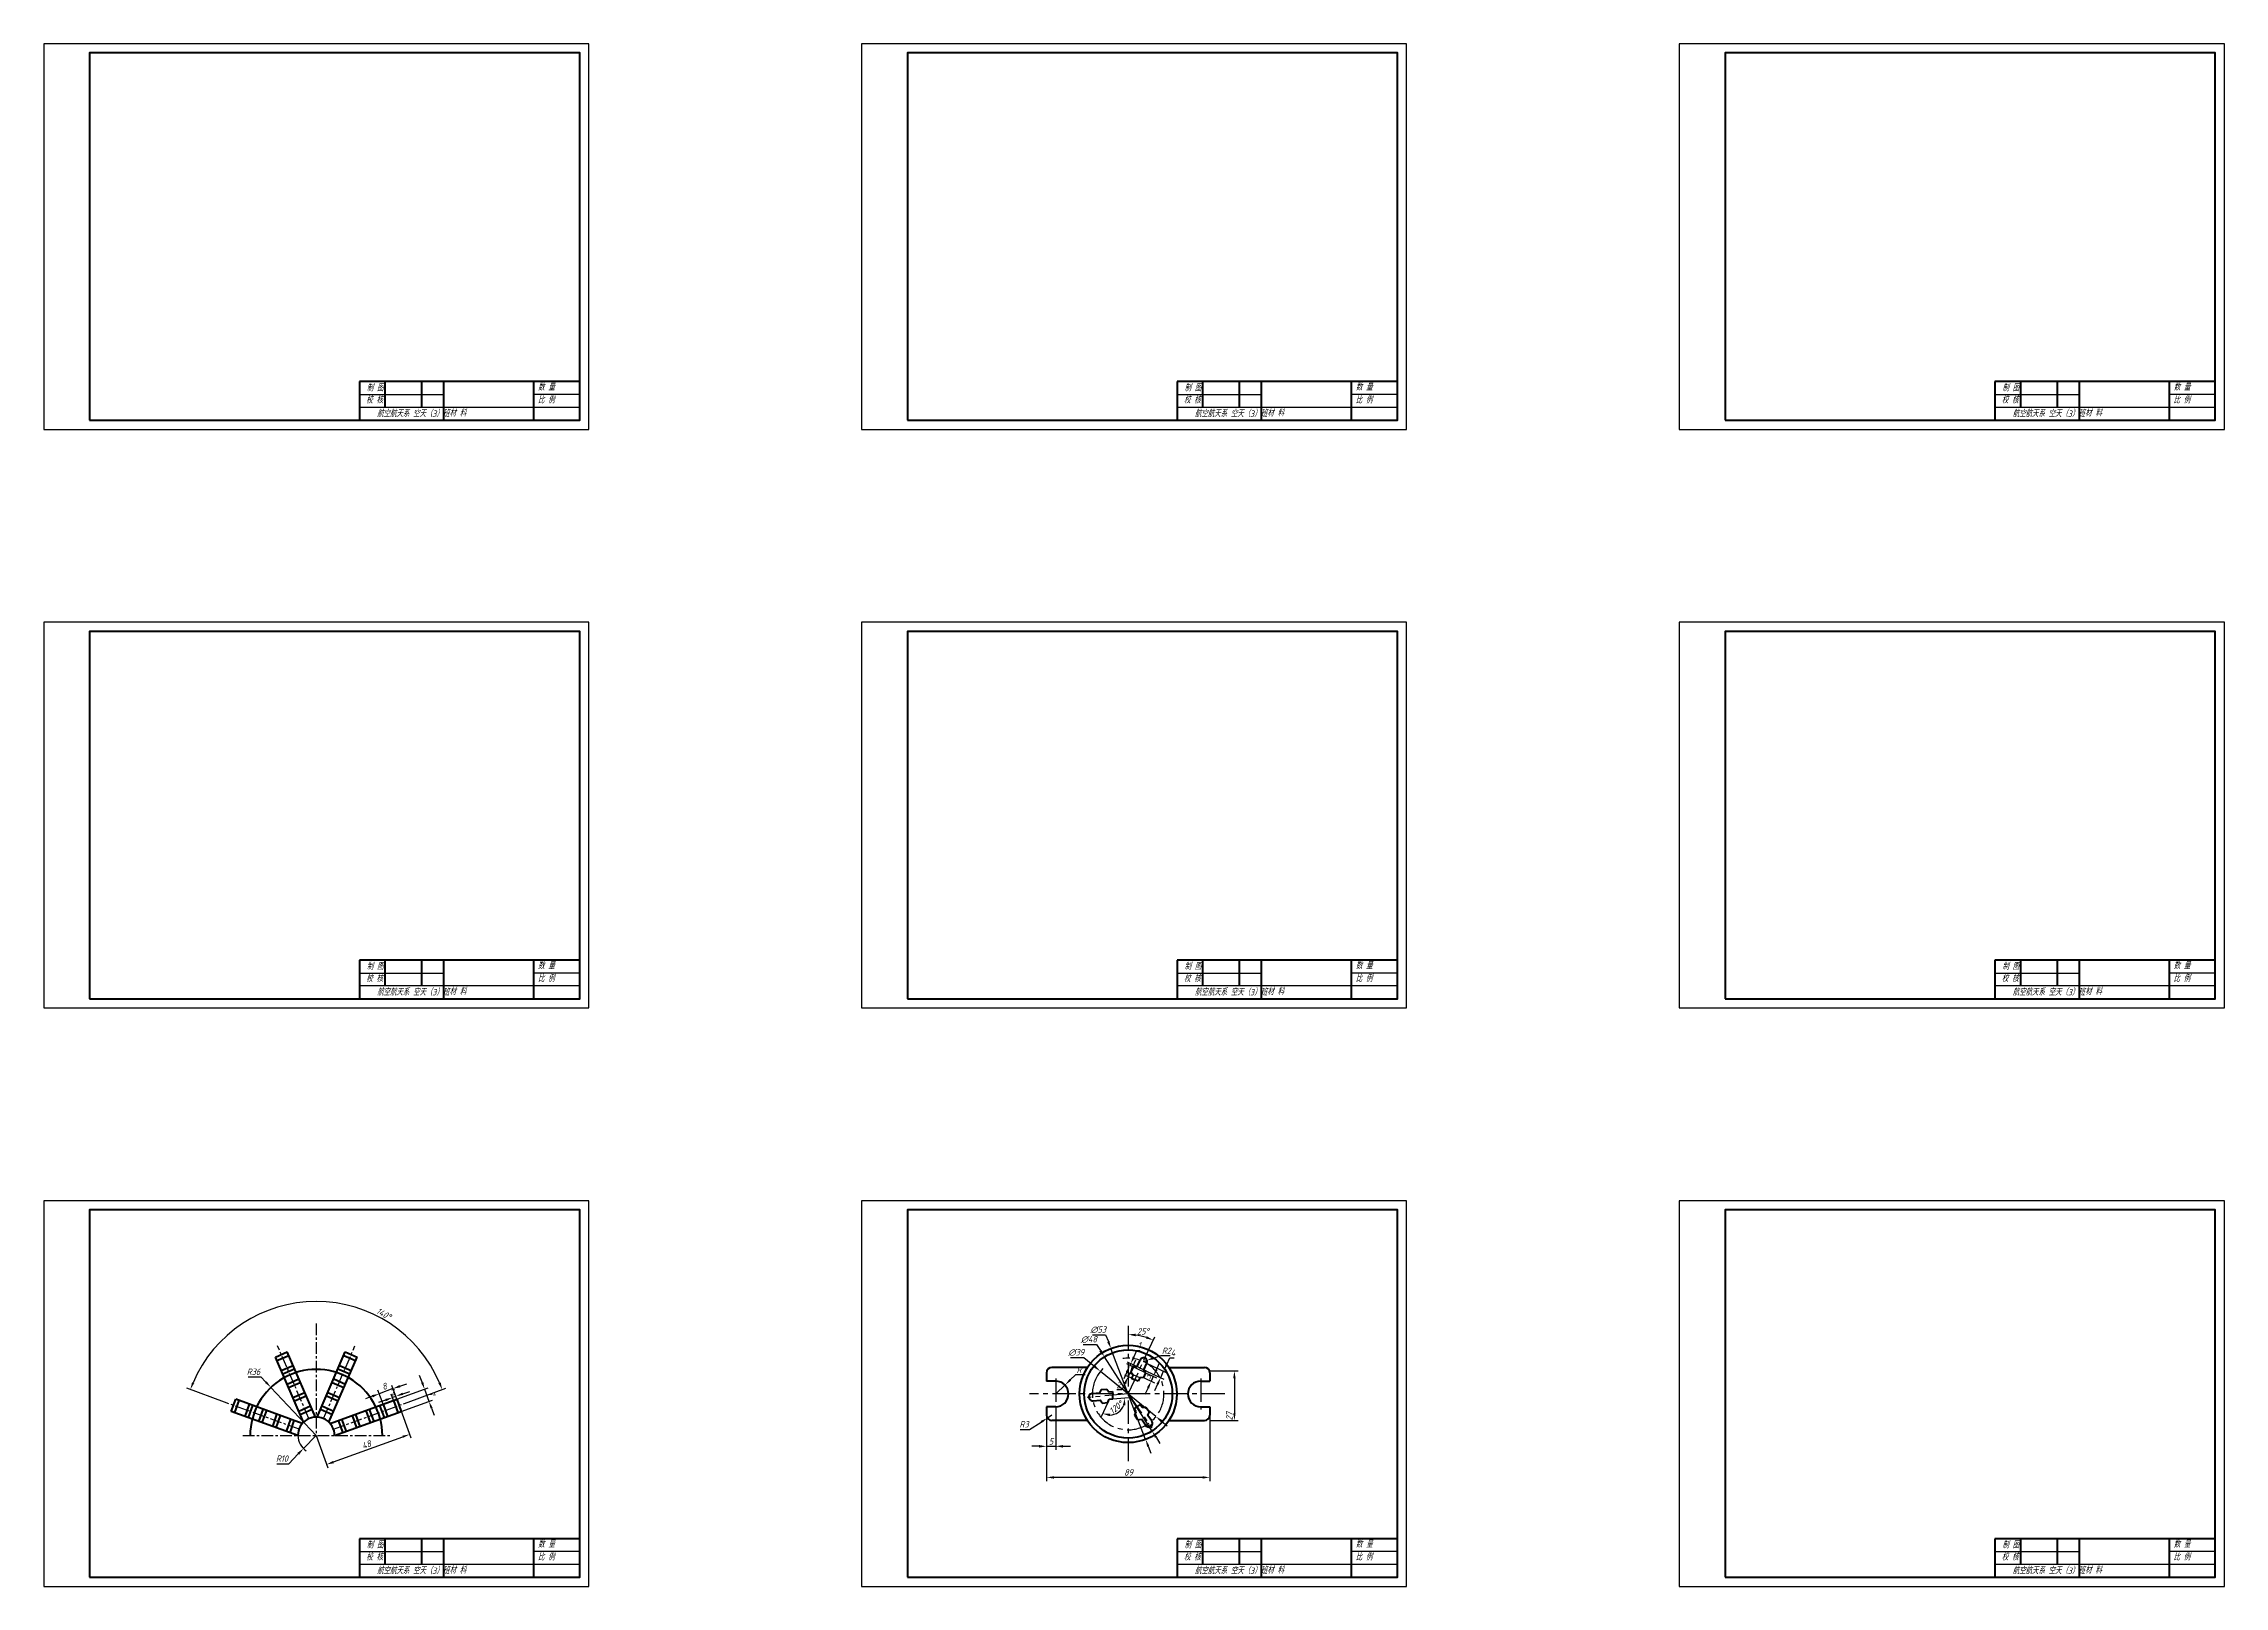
# Model space of a CAD drawing. Header units: millimetres. Extents: x 1 to 2971, y 6 to 1476.
# Drawn here: x 1 to 1189, y 636 to 1476 of the extents above; entities that cross this region are included whole.
import ezdxf

# ---------------------------------------------------------------- set-up
doc = ezdxf.new("R2010")
doc.units = ezdxf.units.MM
doc.header["$PDMODE"] = 35
doc.linetypes.add('CENTER', pattern=[50.8, 31.75, -6.35, 6.35, -6.35])
for name, color, linetype, lineweight in [('尺寸标注', 7, 'Continuous', 25), ('文字标注', 7, 'Continuous', 25), ('点画线', 1, 'CENTER', 25), ('粗实线', 7, 'Continuous', 50), ('细实线', 3, 'Continuous', 25)]:
    doc.layers.add(name, color=color, linetype=linetype, lineweight=lineweight)
doc.styles.add('国标汉字', font='gbeitc.shx', dxfattribs={"height": 3.5, "bigfont": 'gbcbig.shx'})
doc.dimstyles.new('国标尺寸', dxfattribs={"dimtxt": 3.5, "dimasz": 4, "dimexe": 2, "dimexo": 0, "dimgap": 1, "dimtad": 1, "dimtoh": 1, "dimdec": 0, "dimdsep": 46, "dimtxsty": '国标汉字', "dimcen": 3.5, "dimclre": 256, "dimaunit": 1, "dimadec": 0, "dimazin": 0, "dimtfac": 1, "dimtdec": 0, "dimtmove": 0, "dimatfit": 3, "dimfxl": 1, "dimarcsym": 0})

# ---------------------------------------------------------------- blocks, each defined once
blk = doc.blocks.new('*D184')
at = {"layer": 'Defpoints', "color": 0, "transparency": 16777216}
for p in [(149.5, 717.8), (142.5, 710.7)]:
    blk.add_point(p, dxfattribs=at)
at = {"layer": '尺寸标注', "color": 0, "lineweight": -2, "transparency": 16777216}
for p, q in [((149.5, 717.8), (142.5, 710.7)), ((128.1, 702.4), (134.5, 702.4)), ((134.5, 702.4), (139.7, 707.8))]:
    blk.add_line(p, q, dxfattribs=at)
at = {"layer": '尺寸标注', "lineweight": -2, "transparency": 16777216}
blk.add_arc((149.5, 717.8), 10, 180.4873, 237.0703, dxfattribs=at)
at = {"layer": '尺寸标注', "color": 0, "transparency": 16777216}
blk.add_solid([(139.2, 708.3), (140.2, 707.3), (142.5, 710.7)], dxfattribs=at)
at = {"layer": '尺寸标注', "color": 0, "transparency": 16777216, "insert": (130.8, 705.2), "char_height": 3.5, "attachment_point": 5, "style": '国标汉字'}
blk.add_mtext('R10', dxfattribs=at)
blk = doc.blocks.new('*D185')
at = {"layer": 'Defpoints', "color": 0, "transparency": 16777216}
for p in [(124.8, 744), (149.5, 717.8)]:
    blk.add_point(p, dxfattribs=at)
at = {"layer": '尺寸标注', "color": 0, "lineweight": -2, "transparency": 16777216}
for p, q in [((112.4, 749.8), (119.3, 749.8)), ((119.3, 749.8), (122, 746.9)), ((149.5, 717.8), (124.8, 744))]:
    blk.add_line(p, q, dxfattribs=at)
at = {"layer": '尺寸标注', "color": 0, "transparency": 16777216}
blk.add_solid([(122.5, 747.3), (121.6, 746.4), (124.8, 744)], dxfattribs=at)
at = {"layer": '尺寸标注', "color": 0, "transparency": 16777216, "insert": (115.3, 752.5), "char_height": 3.5, "attachment_point": 5, "style": '国标汉字'}
blk.add_mtext('R36', dxfattribs=at)
blk = doc.blocks.new('*D186')
at = {"layer": 'Defpoints', "color": 0, "transparency": 16777216}
for p in [(120.6, 784.8), (99.5, 736), (199.5, 736), (140.1, 721.2), (158.9, 721.2)]:
    blk.add_point(p, dxfattribs=at)
at = {"layer": '尺寸标注', "lineweight": -2, "transparency": 16777216}
for p, q in [((99.5, 736), (79, 743.5)), ((199.5, 736), (220, 743.5))]:
    blk.add_line(p, q, dxfattribs=at)
at = {"layer": '尺寸标注', "color": 0, "lineweight": -2, "transparency": 16777216}
blk.add_arc((149.5, 717.8), 73, 23.1399, 156.8601, dxfattribs=at)
at = {"layer": '尺寸标注', "color": 0, "transparency": 16777216}
for points in [[(83, 746.3), (81.8, 746.7), (80.9, 742.8)], [(217.3, 746.7), (216, 746.3), (218.1, 742.8)]]:
    blk.add_solid(points, dxfattribs=at)
at = {"layer": '尺寸标注', "color": 0, "transparency": 16777216, "insert": (186.2, 784.1), "char_height": 3.5, "attachment_point": 5, "rotation": 331.0209, "style": '国标汉字'}
blk.add_mtext('140°', dxfattribs=at)
blk = doc.blocks.new('*D187')
at = {"layer": 'Defpoints', "color": 0, "transparency": 16777216}
for p in [(183.8, 740.5), (193.4, 737.5), (185.9, 734.8)]:
    blk.add_point(p, dxfattribs=at)
at = {"layer": '尺寸标注', "color": 0, "lineweight": -2, "transparency": 16777216}
for p, q in [((180, 739.2), (176.3, 737.8)), ((191.3, 743.3), (183.8, 740.5)), ((195.1, 744.6), (198.8, 746))]:
    blk.add_line(p, q, dxfattribs=at)
at = {"layer": '尺寸标注', "lineweight": -2, "transparency": 16777216}
for p, q in [((185.9, 734.8), (183.1, 742.4)), ((193.4, 737.5), (190.6, 745.1))]:
    blk.add_line(p, q, dxfattribs=at)
at = {"layer": '尺寸标注', "color": 0, "transparency": 16777216}
for points in [[(179.8, 739.8), (180.3, 738.5), (183.8, 740.5)], [(194.9, 745.3), (195.3, 744), (191.3, 743.3)]]:
    blk.add_solid(points, dxfattribs=at)
at = {"layer": '尺寸标注', "color": 0, "transparency": 16777216, "insert": (186.6, 744.5), "char_height": 3.5, "attachment_point": 5, "rotation": 20, "style": '国标汉字'}
blk.add_mtext('8', dxfattribs=at)
blk = doc.blocks.new('*D188')
at = {"layer": 'Defpoints', "color": 0, "transparency": 16777216}
for p in [(191, 738.4), (191.5, 736.8), (193.4, 737.5)]:
    blk.add_point(p, dxfattribs=at)
at = {"layer": '尺寸标注', "color": 0, "lineweight": -2, "transparency": 16777216}
for p, q in [((187.2, 737.1), (183.4, 735.7)), ((192.8, 739.1), (191, 738.4)), ((196.6, 740.5), (200.4, 741.8))]:
    blk.add_line(p, q, dxfattribs=at)
at = {"layer": '尺寸标注', "lineweight": -2, "transparency": 16777216}
for p, q in [((191.5, 736.8), (190.3, 740.3)), ((193.4, 737.5), (192.1, 741))]:
    blk.add_line(p, q, dxfattribs=at)
at = {"layer": '尺寸标注', "color": 0, "transparency": 16777216}
for points in [[(187, 737.7), (187.4, 736.4), (191, 738.4)], [(196.4, 741.1), (196.8, 739.9), (192.8, 739.1)]]:
    blk.add_solid(points, dxfattribs=at)
at = {"layer": '尺寸标注', "color": 0, "transparency": 16777216, "insert": (191, 741.4), "char_height": 3.5, "attachment_point": 5, "rotation": 20, "style": '国标汉字'}
blk.add_mtext('2', dxfattribs=at)
blk = doc.blocks.new('*D189')
at = {"layer": 'Defpoints', "color": 0, "transparency": 16777216}
for p in [(193.4, 737.5), (195.8, 730.9), (210.9, 736.4)]:
    blk.add_point(p, dxfattribs=at)
at = {"layer": '尺寸标注', "color": 0, "lineweight": -2, "transparency": 16777216}
for p, q in [((207.2, 746.8), (205.8, 750.5)), ((208.5, 743), (210.9, 736.4)), ((212.3, 732.7), (213.7, 728.9))]:
    blk.add_line(p, q, dxfattribs=at)
at = {"layer": '尺寸标注', "lineweight": -2, "transparency": 16777216}
for p, q in [((193.4, 737.5), (210.4, 743.7)), ((195.8, 730.9), (212.8, 737.1))]:
    blk.add_line(p, q, dxfattribs=at)
at = {"layer": '尺寸标注', "color": 0, "transparency": 16777216}
for points in [[(207.8, 747), (206.5, 746.6), (208.5, 743)], [(212.9, 732.9), (211.7, 732.5), (210.9, 736.4)]]:
    blk.add_solid(points, dxfattribs=at)
at = {"layer": '尺寸标注', "color": 0, "transparency": 16777216, "insert": (212.3, 740.7), "char_height": 3.5, "attachment_point": 5, "rotation": 290, "style": '国标汉字'}
blk.add_mtext('7', dxfattribs=at)
blk = doc.blocks.new('*D190')
at = {"layer": 'Defpoints', "color": 0, "transparency": 16777216}
for p in [(194.6, 734.2), (149.4, 717.7), (200.4, 718.4)]:
    blk.add_point(p, dxfattribs=at)
at = {"layer": '尺寸标注', "lineweight": -2, "transparency": 16777216}
for p, q in [((194.6, 734.2), (201, 716.6)), ((149.4, 717.7), (155.8, 700.1))]:
    blk.add_line(p, q, dxfattribs=at)
at = {"layer": '尺寸标注', "color": 0, "lineweight": -2, "transparency": 16777216}
blk.add_line((158.9, 703.4), (196.6, 717.1), dxfattribs=at)
at = {"layer": '尺寸标注', "color": 0, "transparency": 16777216}
for points in [[(196.4, 717.7), (196.8, 716.5), (200.4, 718.4)], [(158.7, 704), (159.1, 702.7), (155.1, 702)]]:
    blk.add_solid(points, dxfattribs=at)
at = {"layer": '尺寸标注', "color": 0, "transparency": 16777216, "insert": (176.8, 712.8), "char_height": 3.5, "attachment_point": 5, "rotation": 20, "style": '国标汉字'}
blk.add_mtext('48', dxfattribs=at)
blk = doc.blocks.new('*D193')
at = {"layer": 'Defpoints', "color": 0, "transparency": 16777216}
for p in [(591.8, 777.5), (596.5, 772.4), (601.3, 760.8), (591.8, 740.4), (591.8, 703.3)]:
    blk.add_point(p, dxfattribs=at)
at = {"layer": '尺寸标注', "lineweight": -2, "transparency": 16777216}
blk.add_line((601.3, 760.8), (606.3, 771.5), dxfattribs=at)
at = {"layer": '尺寸标注', "color": 0, "lineweight": -2, "transparency": 16777216}
blk.add_arc((591.8, 740.4), 32.3, 72.0907, 82.9093, dxfattribs=at)
at = {"layer": '尺寸标注', "color": 0, "transparency": 16777216}
for points in [[(595.8, 771.8), (595.9, 773.2), (591.8, 772.8)], [(602, 771.8), (601.5, 770.6), (605.5, 769.7)]]:
    blk.add_solid(points, dxfattribs=at)
at = {"layer": '尺寸标注', "color": 0, "transparency": 16777216, "insert": (599.9, 774.5), "char_height": 3.5, "attachment_point": 5, "style": '国标汉字'}
blk.add_mtext('25°', dxfattribs=at)
blk = doc.blocks.new('*D194')
at = {"layer": 'Defpoints', "color": 0, "transparency": 16777216}
for p in [(581.5, 737.5), (581.5, 737.5), (583.5, 737.7), (580.7, 735.7), (583.8, 729.2)]:
    blk.add_point(p, dxfattribs=at)
at = {"layer": '尺寸标注', "lineweight": -2, "transparency": 16777216}
for p, q in [((583.5, 737.7), (592.1, 738.4)), ((580.7, 735.7), (577.1, 727.9))]:
    blk.add_line(p, q, dxfattribs=at)
at = {"layer": '尺寸标注', "color": 0, "lineweight": -2, "transparency": 16777216}
blk.add_arc((581.5, 737.5), 8.61, 271.8733, 338.1267, dxfattribs=at)
at = {"layer": '尺寸标注', "color": 0, "transparency": 16777216}
for points in [[(588.9, 734.4), (590.2, 734.2), (590.1, 738.3)], [(581.7, 728.3), (582, 729.6), (577.9, 729.7)]]:
    blk.add_solid(points, dxfattribs=at)
at = {"layer": '尺寸标注', "color": 0, "transparency": 16777216, "insert": (585.2, 733), "char_height": 3.5, "attachment_point": 5, "rotation": 39.0298, "style": '国标汉字'}
blk.add_mtext('120°', dxfattribs=at)
blk = doc.blocks.new('*D195')
at = {"layer": 'Defpoints', "color": 0, "transparency": 16777216}
for p in [(582.4, 765.2), (601.3, 715.7)]:
    blk.add_point(p, dxfattribs=at)
at = {"layer": '尺寸标注', "color": 0, "lineweight": -2, "transparency": 16777216}
for p, q in [((572.4, 772.6), (579.5, 772.6)), ((579.5, 772.6), (581, 768.9)), ((601.3, 715.7), (582.4, 765.2)), ((602.7, 711.9), (604.1, 708.2))]:
    blk.add_line(p, q, dxfattribs=at)
at = {"layer": '尺寸标注', "color": 0, "transparency": 16777216}
for points in [[(581.6, 769.1), (580.3, 768.7), (582.4, 765.2)], [(603.3, 712.2), (602.1, 711.7), (601.3, 715.7)]]:
    blk.add_solid(points, dxfattribs=at)
at = {"layer": '尺寸标注', "color": 0, "transparency": 16777216, "insert": (575.5, 775.4), "char_height": 3.5, "attachment_point": 5, "style": '国标汉字'}
blk.add_mtext('∅53', dxfattribs=at)
blk = doc.blocks.new('*D196')
at = {"layer": 'Defpoints', "color": 0, "transparency": 16777216}
for p in [(578.9, 760.6), (604.8, 720.2)]:
    blk.add_point(p, dxfattribs=at)
at = {"layer": '尺寸标注', "color": 0, "lineweight": -2, "transparency": 16777216}
for p, q in [((567.2, 767.3), (574.5, 767.3)), ((574.5, 767.3), (576.7, 764)), ((604.8, 720.2), (578.9, 760.6)), ((607, 716.9), (609.1, 713.5))]:
    blk.add_line(p, q, dxfattribs=at)
at = {"layer": '尺寸标注', "color": 0, "transparency": 16777216}
for points in [[(577.3, 764.3), (576.1, 763.6), (578.9, 760.6)], [(607.5, 717.2), (606.4, 716.5), (604.8, 720.2)]]:
    blk.add_solid(points, dxfattribs=at)
at = {"layer": '尺寸标注', "color": 0, "transparency": 16777216, "insert": (570.4, 770.1), "char_height": 3.5, "attachment_point": 5, "style": '国标汉字'}
blk.add_mtext('∅48', dxfattribs=at)
blk = doc.blocks.new('*D197')
at = {"layer": 'Defpoints', "color": 0, "transparency": 16777216}
for p in [(576.7, 752.7), (606.9, 728.1)]:
    blk.add_point(p, dxfattribs=at)
at = {"layer": '尺寸标注', "color": 0, "lineweight": -2, "transparency": 16777216}
for p, q in [((560.4, 760.2), (567.6, 760.2)), ((567.6, 760.2), (573.6, 755.3)), ((606.9, 728.1), (576.7, 752.7)), ((610, 725.6), (613.1, 723))]:
    blk.add_line(p, q, dxfattribs=at)
at = {"layer": '尺寸标注', "lineweight": -2, "transparency": 16777216}
blk.add_arc((591.8, 740.4), 19.5, 134.9155, 148.8474, dxfattribs=at)
at = {"layer": '尺寸标注', "color": 0, "transparency": 16777216}
for points in [[(574, 755.8), (573.2, 754.8), (576.7, 752.7)], [(610.5, 726.1), (609.6, 725), (606.9, 728.1)]]:
    blk.add_solid(points, dxfattribs=at)
at = {"layer": '尺寸标注', "color": 0, "transparency": 16777216, "insert": (563.5, 763), "char_height": 3.5, "attachment_point": 5, "style": '国标汉字'}
blk.add_mtext('∅39', dxfattribs=at)
blk = doc.blocks.new('*D198')
at = {"layer": 'Defpoints', "color": 0, "transparency": 16777216}
for p in [(552.3, 740.4), (557.4, 745.3)]:
    blk.add_point(p, dxfattribs=at)
at = {"layer": '尺寸标注', "color": 0, "lineweight": -2, "transparency": 16777216}
for p, q in [((563.1, 750.8), (560.2, 748.1)), ((568.3, 750.8), (563.1, 750.8)), ((552.3, 740.4), (557.4, 745.3))]:
    blk.add_line(p, q, dxfattribs=at)
at = {"layer": '尺寸标注', "color": 0, "transparency": 16777216}
blk.add_solid([(559.8, 748.5), (560.7, 747.6), (557.4, 745.3)], dxfattribs=at)
at = {"layer": '尺寸标注', "color": 0, "transparency": 16777216, "insert": (566.2, 753.6), "char_height": 3.5, "attachment_point": 5, "style": '国标汉字'}
blk.add_mtext('R7', dxfattribs=at)
blk = doc.blocks.new('*D199')
at = {"layer": 'Defpoints', "color": 0, "transparency": 16777216}
for p in [(600.1, 758.1), (602, 758.7)]:
    blk.add_point(p, dxfattribs=at)
at = {"layer": '尺寸标注', "color": 0, "lineweight": -2, "transparency": 16777216}
for p, q in [((609.6, 761.2), (605.8, 759.9)), ((614.7, 761.2), (609.6, 761.2)), ((600.1, 758.1), (602, 758.7))]:
    blk.add_line(p, q, dxfattribs=at)
at = {"layer": '尺寸标注', "color": 0, "transparency": 16777216}
blk.add_solid([(605.6, 760.6), (606, 759.3), (602, 758.7)], dxfattribs=at)
at = {"layer": '尺寸标注', "color": 0, "transparency": 16777216, "insert": (612.6, 763.9), "char_height": 3.5, "attachment_point": 5, "style": '国标汉字'}
blk.add_mtext('R2', dxfattribs=at)
blk = doc.blocks.new('*D200')
at = {"layer": 'Defpoints', "color": 0, "transparency": 16777216}
for p in [(636.1, 753), (636.1, 725.9), (649.7, 725.9)]:
    blk.add_point(p, dxfattribs=at)
at = {"layer": '尺寸标注', "lineweight": -2, "transparency": 16777216}
for p, q in [((636.1, 753), (651.7, 753)), ((636.1, 725.9), (651.7, 725.9))]:
    blk.add_line(p, q, dxfattribs=at)
at = {"layer": '尺寸标注', "color": 0, "lineweight": -2, "transparency": 16777216}
blk.add_line((649.7, 749), (649.7, 729.9), dxfattribs=at)
at = {"layer": '尺寸标注', "color": 0, "transparency": 16777216}
for points in [[(649, 749), (650.3, 749), (649.7, 753)], [(649, 729.9), (650.3, 729.9), (649.7, 725.9)]]:
    blk.add_solid(points, dxfattribs=at)
at = {"layer": '尺寸标注', "color": 0, "transparency": 16777216, "insert": (646.9, 728.3), "char_height": 3.5, "attachment_point": 5, "rotation": 90, "style": '国标汉字'}
blk.add_mtext('27', dxfattribs=at)
blk = doc.blocks.new('*D201')
at = {"layer": 'Defpoints', "color": 0, "transparency": 16777216}
for p in [(547.3, 728.9), (636.3, 728.9), (547.3, 695)]:
    blk.add_point(p, dxfattribs=at)
at = {"layer": '尺寸标注', "lineweight": -2, "transparency": 16777216}
for p, q in [((547.3, 728.9), (547.3, 693)), ((636.3, 728.9), (636.3, 693))]:
    blk.add_line(p, q, dxfattribs=at)
at = {"layer": '尺寸标注', "color": 0, "lineweight": -2, "transparency": 16777216}
blk.add_line((632.3, 695), (551.3, 695), dxfattribs=at)
at = {"layer": '尺寸标注', "color": 0, "transparency": 16777216}
for points in [[(551.3, 695.6), (551.3, 694.3), (547.3, 695)], [(632.3, 695.6), (632.3, 694.3), (636.3, 695)]]:
    blk.add_solid(points, dxfattribs=at)
at = {"layer": '尺寸标注', "color": 0, "transparency": 16777216, "insert": (592, 697.7), "char_height": 3.5, "attachment_point": 5, "style": '国标汉字'}
blk.add_mtext('89', dxfattribs=at)
blk = doc.blocks.new('*D202')
at = {"layer": 'Defpoints', "color": 0, "transparency": 16777216}
for p in [(547.3, 728.9), (552.3, 732), (552.3, 711.9)]:
    blk.add_point(p, dxfattribs=at)
at = {"layer": '尺寸标注', "lineweight": -2, "transparency": 16777216}
for p, q in [((547.3, 728.9), (547.3, 709.9)), ((552.3, 732), (552.3, 709.9))]:
    blk.add_line(p, q, dxfattribs=at)
at = {"layer": '尺寸标注', "color": 0, "lineweight": -2, "transparency": 16777216}
for p, q in [((543.3, 711.9), (539.3, 711.9)), ((547.3, 711.9), (552.3, 711.9)), ((556.3, 711.9), (560.3, 711.9))]:
    blk.add_line(p, q, dxfattribs=at)
at = {"layer": '尺寸标注', "color": 0, "transparency": 16777216}
for points in [[(543.3, 712.6), (543.3, 711.2), (547.3, 711.9)], [(556.3, 712.6), (556.3, 711.2), (552.3, 711.9)]]:
    blk.add_solid(points, dxfattribs=at)
at = {"layer": '尺寸标注', "color": 0, "transparency": 16777216, "insert": (549.8, 714.6), "char_height": 3.5, "attachment_point": 5, "style": '国标汉字'}
blk.add_mtext('5', dxfattribs=at)
blk = doc.blocks.new('*D203')
at = {"layer": 'Defpoints', "color": 0, "transparency": 16777216}
for p in [(547.8, 727.3), (550.3, 728.9)]:
    blk.add_point(p, dxfattribs=at)
at = {"layer": '尺寸标注', "color": 0, "lineweight": -2, "transparency": 16777216}
for p, q in [((538.1, 721.1), (544.4, 725.1)), ((550.3, 728.9), (547.8, 727.3)), ((533, 721.1), (538.1, 721.1))]:
    blk.add_line(p, q, dxfattribs=at)
at = {"layer": '尺寸标注', "color": 0, "transparency": 16777216}
blk.add_solid([(544.1, 725.7), (544.8, 724.6), (547.8, 727.3)], dxfattribs=at)
at = {"layer": '尺寸标注', "color": 0, "transparency": 16777216, "insert": (535.1, 723.9), "char_height": 3.5, "attachment_point": 5, "style": '国标汉字'}
blk.add_mtext('R3', dxfattribs=at)
blk = doc.blocks.new('*D204')
at = {"layer": 'Defpoints', "color": 0, "transparency": 16777216}
for p in [(600.2, 753.6), (601.8, 757.1), (609.5, 749.3)]:
    blk.add_point(p, dxfattribs=at)
at = {"layer": '尺寸标注', "lineweight": -2, "transparency": 16777216}
for p, q in [((600.2, 753.6), (611.3, 748.5)), ((601.8, 757.1), (612.9, 752))]:
    blk.add_line(p, q, dxfattribs=at)
at = {"layer": '尺寸标注', "color": 0, "lineweight": -2, "transparency": 16777216}
for p, q in [((609.5, 749.3), (611.1, 752.8)), ((612.8, 756.5), (614.5, 760.1)), ((614.5, 760.1), (616.9, 760.1)), ((607.8, 745.7), (606.1, 742.1))]:
    blk.add_line(p, q, dxfattribs=at)
at = {"layer": '尺寸标注', "color": 0, "transparency": 16777216}
for points in [[(607.2, 746), (608.4, 745.4), (609.5, 749.3)], [(612.2, 756.7), (613.4, 756.2), (611.1, 752.8)]]:
    blk.add_solid(points, dxfattribs=at)
at = {"layer": '尺寸标注', "color": 0, "transparency": 16777216, "insert": (616.2, 762.8), "char_height": 3.5, "attachment_point": 5, "style": '国标汉字'}
blk.add_mtext('4', dxfattribs=at)
blk = doc.blocks.new('*D205')
at = {"layer": 'Defpoints', "color": 0, "transparency": 16777216}
for p in [(593.2, 756.9), (601.3, 752), (601.8, 752.9)]:
    blk.add_point(p, dxfattribs=at)
at = {"layer": '尺寸标注', "color": 0, "lineweight": -2, "transparency": 16777216}
for p, q in [((594.9, 760.5), (596.6, 764.1)), ((596.6, 764.1), (598.3, 764.1)), ((591.1, 752.3), (589.4, 748.7)), ((592.8, 756), (593.2, 756.9))]:
    blk.add_line(p, q, dxfattribs=at)
at = {"layer": '尺寸标注', "lineweight": -2, "transparency": 16777216}
for p, q in [((601.3, 752), (591, 756.8)), ((601.8, 752.9), (591.4, 757.7))]:
    blk.add_line(p, q, dxfattribs=at)
at = {"layer": '尺寸标注', "color": 0, "transparency": 16777216}
for points in [[(594.3, 760.8), (595.5, 760.2), (593.2, 756.9)], [(590.5, 752.6), (591.7, 752.1), (592.8, 756)]]:
    blk.add_solid(points, dxfattribs=at)
at = {"layer": '尺寸标注', "color": 0, "transparency": 16777216, "insert": (597.9, 766.9), "char_height": 3.5, "attachment_point": 5, "style": '国标汉字'}
blk.add_mtext('1', dxfattribs=at)
blk = doc.blocks.new('*D206')
at = {"layer": 'Defpoints', "color": 0, "transparency": 16777216}
for p in [(600.1, 749.3), (601.3, 752), (604.3, 747.3)]:
    blk.add_point(p, dxfattribs=at)
at = {"layer": '尺寸标注', "lineweight": -2, "transparency": 16777216}
for p, q in [((600.1, 749.3), (606.1, 746.5)), ((601.3, 752), (607.3, 749.2))]:
    blk.add_line(p, q, dxfattribs=at)
at = {"layer": '尺寸标注', "color": 0, "lineweight": -2, "transparency": 16777216}
for p, q in [((605.5, 750), (604.3, 747.3)), ((607.2, 753.6), (608.9, 757.3)), ((602.6, 743.7), (600.9, 740.1))]:
    blk.add_line(p, q, dxfattribs=at)
at = {"layer": '尺寸标注', "color": 0, "transparency": 16777216}
for points in [[(606.6, 753.9), (607.8, 753.4), (605.5, 750)], [(602, 744), (603.2, 743.4), (604.3, 747.3)]]:
    blk.add_solid(points, dxfattribs=at)
at = {"layer": '尺寸标注', "color": 0, "transparency": 16777216, "insert": (602.4, 749.8), "char_height": 3.5, "attachment_point": 5, "rotation": 65, "style": '国标汉字'}
blk.add_mtext('3', dxfattribs=at)
blk = doc.blocks.new('*D207')
at = {"layer": 'Defpoints', "color": 0, "transparency": 16777216}
for p in [(591.8, 749.8), (598.1, 749.1), (597.2, 747.3)]:
    blk.add_point(p, dxfattribs=at)
at = {"layer": '尺寸标注', "lineweight": -2, "transparency": 16777216}
for p, q in [((597.2, 747.3), (590, 750.7)), ((598.1, 749.1), (590.8, 752.5))]:
    blk.add_line(p, q, dxfattribs=at)
at = {"layer": '尺寸标注', "color": 0, "lineweight": -2, "transparency": 16777216}
for p, q in [((592.6, 751.6), (591.8, 749.8)), ((594.3, 755.3), (596, 758.9)), ((588.4, 742.6), (585.6, 742.6)), ((590.1, 746.2), (588.4, 742.6))]:
    blk.add_line(p, q, dxfattribs=at)
at = {"layer": '尺寸标注', "color": 0, "transparency": 16777216}
for points in [[(589.5, 746.5), (590.7, 745.9), (591.8, 749.8)], [(593.7, 755.5), (594.9, 755), (592.6, 751.6)]]:
    blk.add_solid(points, dxfattribs=at)
at = {"layer": '尺寸标注', "color": 0, "transparency": 16777216, "insert": (586.5, 745.3), "char_height": 3.5, "attachment_point": 5, "style": '国标汉字'}
blk.add_mtext('2', dxfattribs=at)

msp = doc.modelspace()

# ---------------------------------------------------------------- linework, layer by layer
at = {"layer": '点画线', "ltscale": 0.2}
for p, q in [((149.5, 778.8), (149.5, 717.7)), ((145.5, 727), (128.4, 766.7)), ((153.5, 727), (170.6, 766.7)), ((140.1, 721.2), (99.5, 736)), ((158.9, 721.2), (199.5, 736)), ((109.5, 717.7), (189.5, 717.7))]:
    msp.add_line(p, q, dxfattribs=at)
at = {"layer": '点画线', "ltscale": 0.4}
for p, q in [((591.8, 777.5), (591.8, 703.3)), ((591.8, 740.4), (601.3, 760.8)), ((552.3, 748.8), (552.3, 732)), ((631.3, 748.8), (631.3, 732)), ((644.5, 740.4), (538, 740.4)), ((591.8, 740.4), (569.5, 738.5)), ((591.8, 740.4), (604.7, 722))]:
    msp.add_line(p, q, dxfattribs=at)
msp.add_arc((591.8, 740.4), 19.5, 148.8474, 98.7688, dxfattribs=at)
at = {"layer": '粗实线'}
for p, q in [((293, 1291.6), (173, 1291.6)), ((173, 1291.6), (173, 1270.6)), ((187, 1277.6), (187, 1291.6)), ((207, 1277.6), (207, 1291.6)), ((219, 1270.6), (219, 1291.6)), ((268, 1270.6), (268, 1291.6)), ((738.5, 1291.6), (618.5, 1291.6)), ((618.5, 1291.6), (618.5, 1270.6)), ((632.5, 1277.6), (632.5, 1291.6)), ((652.5, 1277.6), (652.5, 1291.6)), ((664.5, 1270.6), (664.5, 1291.6)), ((713.5, 1270.6), (713.5, 1291.6)), ((1184, 1291.6), (1064, 1291.6)), ((1064, 1291.6), (1064, 1270.6)), ((1078, 1277.6), (1078, 1291.6)), ((1098, 1277.6), (1098, 1291.6)), ((1110, 1270.6), (1110, 1291.6)), ((1159, 1270.6), (1159, 1291.6)), ((293, 976.6), (173, 976.6)), ((173, 976.6), (173, 955.6)), ((187, 962.6), (187, 976.6)), ((207, 962.6), (207, 976.6)), ((219, 955.6), (219, 976.6)), ((268, 955.6), (268, 976.6)), ((738.5, 976.6), (618.5, 976.6)), ((618.5, 976.6), (618.5, 955.6)), ((632.5, 962.6), (632.5, 976.6)), ((652.5, 962.6), (652.5, 976.6)), ((664.5, 955.6), (664.5, 976.6)), ((713.5, 955.6), (713.5, 976.6)), ((1184, 976.6), (1064, 976.6)), ((1064, 976.6), (1064, 955.6)), ((1078, 962.6), (1078, 976.6)), ((1098, 962.6), (1098, 976.6)), ((1110, 955.6), (1110, 976.6)), ((1159, 955.6), (1159, 976.6)), ((127.3, 760.5), (133.7, 763.3)), ((142.6, 725), (127.3, 760.5)), ((128.1, 758.7), (134.5, 761.4)), ((149, 727.8), (133.7, 763.3)), ((150, 727.8), (165.3, 763.3)), ((156.4, 725), (171.7, 760.5)), ((164.5, 761.4), (170.9, 758.7)), ((165.3, 763.3), (171.7, 760.5)), ((130.4, 753.2), (136.9, 755.9)), ((131.2, 751.3), (137.7, 754.1)), ((133.6, 745.8), (140, 748.6)), ((159, 748.6), (165.4, 745.8)), ((161.3, 754.1), (167.8, 751.3)), ((162.1, 755.9), (168.6, 753.2)), ((547.3, 751.9), (547.3, 747.4)), ((569.7, 754.9), (550.3, 754.9)), ((594.6, 755.1), (593.3, 752.4)), ((593.3, 752.4), (594.5, 750.8)), ((594.5, 750.8), (593.6, 749)), ((593.6, 749), (595.4, 748.1)), ((594.6, 755.1), (596.6, 755.3)), ((598.2, 758.8), (596.6, 755.3)), ((598.1, 749.1), (597.2, 747.3)), ((600.1, 749.3), (598.1, 749.1)), ((601.3, 752), (600.1, 749.3)), ((601.8, 757.1), (600.2, 753.6)), ((601.3, 752), (600.2, 753.6)), ((614, 754.9), (633.3, 754.9)), ((636.3, 751.9), (636.3, 747.4)), ((103.2, 730.9), (105.6, 737.5)), ((105.1, 730.3), (107.5, 736.8)), ((141.9, 724.3), (105.6, 737.5)), ((134.4, 744), (140.8, 746.7)), ((136.8, 738.5), (143.2, 741.2)), ((137.6, 736.6), (144, 739.4)), ((155, 739.4), (161.4, 736.6)), ((155.8, 741.2), (162.2, 738.5)), ((157.1, 724.3), (193.4, 737.5)), ((158.2, 746.7), (164.6, 744)), ((191.5, 736.8), (193.9, 730.3)), ((193.4, 737.5), (195.8, 730.9)), ((552.3, 747.4), (547.3, 747.4)), ((572.3, 740.7), (576.2, 741.1)), ((572.7, 736.7), (576.6, 737.1)), ((577.1, 742.9), (576.2, 741.1)), ((577.7, 735.4), (576.6, 737.1)), ((577.1, 742.9), (580.1, 743.1)), ((580.1, 743.1), (581.2, 741.5)), ((580.7, 735.7), (581.5, 737.5)), ((581.2, 741.5), (583.2, 741.7)), ((581.5, 737.5), (583.5, 737.7)), ((583.2, 741.7), (583.4, 739.7)), ((583.5, 737.7), (583.4, 739.7)), ((597.2, 747.3), (595.4, 748.1)), ((631.3, 747.4), (636.3, 747.4)), ((139.5, 717.7), (103.2, 730.9)), ((110.7, 728.2), (113.1, 734.8)), ((112.6, 727.5), (115, 734.1)), ((118.2, 725.5), (120.6, 732)), ((120.1, 724.8), (122.5, 731.4)), ((125.8, 722.7), (128.1, 729.3)), ((127.6, 722), (130, 728.6)), ((133.3, 720), (135.7, 726.6)), ((135.2, 719.3), (137.5, 725.9)), ((140, 731.1), (146.4, 733.9)), ((140.7, 729.3), (147.2, 732.1)), ((151.8, 732.1), (158.3, 729.3)), ((152.6, 733.9), (159.1, 731.1)), ((159.5, 717.7), (195.8, 730.9)), ((161.5, 725.9), (163.9, 719.3)), ((163.3, 726.6), (165.7, 720)), ((169, 728.6), (171.4, 722)), ((170.9, 729.3), (173.3, 722.7)), ((176.5, 731.4), (178.9, 724.8)), ((178.4, 732), (180.8, 725.5)), ((184, 734.1), (186.4, 727.5)), ((185.9, 734.8), (188.3, 728.2)), ((547.3, 733.4), (547.3, 728.9)), ((552.3, 733.4), (547.3, 733.4)), ((569.7, 725.9), (550.3, 725.9)), ((577.7, 735.4), (580.7, 735.7)), ((595.1, 732.3), (596.7, 733.5)), ((596.2, 730.7), (595.1, 732.3)), ((595.4, 728.9), (596.2, 730.7)), ((597.1, 726.4), (595.4, 728.9)), ((598.3, 734.6), (596.7, 733.5)), ((597.1, 726.4), (599.1, 726.6)), ((599.5, 733), (598.3, 734.6)), ((601.3, 723.4), (599.1, 726.6)), ((601.5, 733.1), (599.5, 733)), ((603.2, 730.7), (601.5, 733.1)), ((603.2, 730.7), (602.4, 728.9)), ((604.6, 725.7), (602.4, 728.9)), ((614, 725.9), (633.3, 725.9)), ((631.3, 733.4), (636.3, 733.4)), ((636.3, 733.4), (636.3, 728.9)), ((293, 661.6), (173, 661.6)), ((173, 661.6), (173, 640.6)), ((187, 647.6), (187, 661.6)), ((207, 647.6), (207, 661.6)), ((219, 640.6), (219, 661.6)), ((268, 640.6), (268, 661.6)), ((738.5, 661.6), (618.5, 661.6)), ((618.5, 661.6), (618.5, 640.6)), ((632.5, 647.6), (632.5, 661.6)), ((652.5, 647.6), (652.5, 661.6)), ((664.5, 640.6), (664.5, 661.6)), ((713.5, 640.6), (713.5, 661.6)), ((1184, 661.6), (1064, 661.6)), ((1064, 661.6), (1064, 640.6)), ((1078, 647.6), (1078, 661.6)), ((1098, 647.6), (1098, 661.6)), ((1110, 640.6), (1110, 661.6)), ((1159, 640.6), (1159, 661.6))]:
    msp.add_line(p, q, dxfattribs=at)
for points in [[(26, 1270.6), (293, 1270.6), (293, 1470.6), (26, 1470.6)], [(471.5, 1270.6), (738.5, 1270.6), (738.5, 1470.6), (471.5, 1470.6)], [(917, 1270.6), (1184, 1270.6), (1184, 1470.6), (917, 1470.6)], [(26, 955.6), (293, 955.6), (293, 1155.6), (26, 1155.6)], [(471.5, 955.6), (738.5, 955.6), (738.5, 1155.6), (471.5, 1155.6)], [(917, 955.6), (1184, 955.6), (1184, 1155.6), (917, 1155.6)], [(26, 640.6), (293, 640.6), (293, 840.6), (26, 840.6)], [(471.5, 640.6), (738.5, 640.6), (738.5, 840.6), (471.5, 840.6)], [(917, 640.6), (1184, 640.6), (1184, 840.6), (917, 840.6)]]:
    msp.add_lwpolyline(points, close=True, dxfattribs=at)
for radius in [26.5, 24]:
    msp.add_circle((591.8, 740.4), radius, dxfattribs=at)
for centre, radius, start, end in [((149.5, 717.8), 36, 359.8646, 180.1354), ((550.3, 751.9), 3, 90, 180), ((600.1, 758.1), 2, 332.0605, 157.9395), ((633.3, 751.9), 3, 0, 90), ((552.3, 740.4), 7, 270, 90), ((572.4, 738.7), 2, 92.0605, 277.9395), ((631.3, 740.4), 7, 90, 270), ((149.5, 717.8), 10, 359.5127, 180.4873), ((550.3, 728.9), 3, 180, 270), ((603, 724.4), 2, 212.0605, 37.9395), ((633.3, 728.9), 3, 270, 0)]:
    msp.add_arc(centre, radius, start, end, dxfattribs=at)
at = {"layer": '细实线'}
for p, q in [((173, 1284.6), (219, 1284.6)), ((293, 1284.6), (268, 1284.6)), ((618.5, 1284.6), (664.5, 1284.6)), ((738.5, 1284.6), (713.5, 1284.6)), ((1064, 1284.6), (1110, 1284.6)), ((1184, 1284.6), (1159, 1284.6)), ((293, 1277.6), (173, 1277.6)), ((738.5, 1277.6), (618.5, 1277.6)), ((1184, 1277.6), (1064, 1277.6)), ((173, 969.6), (219, 969.6)), ((293, 962.6), (173, 962.6)), ((293, 969.6), (268, 969.6)), ((618.5, 969.6), (664.5, 969.6)), ((738.5, 962.6), (618.5, 962.6)), ((738.5, 969.6), (713.5, 969.6)), ((1064, 969.6), (1110, 969.6)), ((1184, 962.6), (1064, 962.6)), ((1184, 969.6), (1159, 969.6)), ((173, 654.6), (219, 654.6)), ((293, 654.6), (268, 654.6)), ((618.5, 654.6), (664.5, 654.6)), ((738.5, 654.6), (713.5, 654.6)), ((1064, 654.6), (1110, 654.6)), ((1184, 654.6), (1159, 654.6)), ((293, 647.6), (173, 647.6)), ((738.5, 647.6), (618.5, 647.6)), ((1184, 647.6), (1064, 647.6))]:
    msp.add_line(p, q, dxfattribs=at)
for points in [[(1, 1265.6), (298, 1265.6), (298, 1475.6), (1, 1475.6)], [(446.5, 1265.6), (743.5, 1265.6), (743.5, 1475.6), (446.5, 1475.6)], [(892, 1265.6), (1189, 1265.6), (1189, 1475.6), (892, 1475.6)], [(1, 950.6), (298, 950.6), (298, 1160.6), (1, 1160.6)], [(446.5, 950.6), (743.5, 950.6), (743.5, 1160.6), (446.5, 1160.6)], [(892, 950.6), (1189, 950.6), (1189, 1160.6), (892, 1160.6)], [(1, 635.6), (298, 635.6), (298, 845.6), (1, 845.6)], [(446.5, 635.6), (743.5, 635.6), (743.5, 845.6), (446.5, 845.6)], [(892, 635.6), (1189, 635.6), (1189, 845.6), (892, 845.6)]]:
    msp.add_lwpolyline(points, close=True, dxfattribs=at)

# ---------------------------------------------------------------- texts
at = {"layer": '文字标注', "style": '国标汉字'}
for s, p in [('校 核', (176.7, 1279.8)), ('制 图', (177, 1286.4)), ('数 量', (270.3, 1286.8)), ('比 例', (270.2, 1279.8)), ('校 核', (622.2, 1279.8)), ('制 图', (622.5, 1286.4)), ('数 量', (715.8, 1286.8)), ('比 例', (715.7, 1279.8)), ('校 核', (1067.7, 1279.8)), ('制 图', (1068, 1286.4)), ('数 量', (1161.3, 1286.8)), ('比 例', (1161.2, 1279.8)), ('航空航天系 空天（3）班', (182.6, 1272.4)), ('材 料', (222.1, 1272.7)), ('航空航天系 空天（3）班', (628.1, 1272.4)), ('材 料', (667.6, 1272.7)), ('航空航天系 空天（3）班', (1073.6, 1272.4)), ('材 料', (1113.1, 1272.7)), ('制 图', (177, 971.4)), ('数 量', (270.3, 971.8)), ('制 图', (622.5, 971.4)), ('数 量', (715.8, 971.8)), ('制 图', (1068, 971.4)), ('数 量', (1161.3, 971.8)), ('校 核', (176.7, 964.8)), ('比 例', (270.2, 964.8)), ('校 核', (622.2, 964.8)), ('比 例', (715.7, 964.8)), ('校 核', (1067.7, 964.8)), ('比 例', (1161.2, 964.8)), ('航空航天系 空天（3）班', (182.6, 957.4)), ('材 料', (222.1, 957.7)), ('航空航天系 空天（3）班', (628.1, 957.4)), ('材 料', (667.6, 957.7)), ('航空航天系 空天（3）班', (1073.6, 957.4)), ('材 料', (1113.1, 957.7)), ('校 核', (176.7, 649.8)), ('制 图', (177, 656.4)), ('数 量', (270.3, 656.8)), ('比 例', (270.2, 649.8)), ('校 核', (622.2, 649.8)), ('制 图', (622.5, 656.4)), ('数 量', (715.8, 656.8)), ('比 例', (715.7, 649.8)), ('校 核', (1067.7, 649.8)), ('制 图', (1068, 656.4)), ('数 量', (1161.3, 656.8)), ('比 例', (1161.2, 649.8)), ('航空航天系 空天（3）班', (182.6, 642.4)), ('材 料', (222.1, 642.7)), ('航空航天系 空天（3）班', (628.1, 642.4)), ('材 料', (667.6, 642.7)), ('航空航天系 空天（3）班', (1073.6, 642.4)), ('材 料', (1113.1, 642.7))]:
    msp.add_text(s, height=3.5, dxfattribs=at).set_placement(p)

# ---------------------------------------------------------------- dimensions: what is measured, and where the dimension line sits
at = {"layer": '尺寸标注'}
for base, line1, line2, picture, middle in [((120.6, 784.8), ((158.9, 721.2), (199.5, 736)), ((140.1, 721.2), (99.5, 736)), '*D186', (184.9, 781.7)), ((596.5, 772.4), ((591.8, 740.4), (601.3, 760.8)), ((591.8, 777.5), (591.8, 703.3)), '*D193', (599.9, 771.7)), ((583.8, 729.2), ((581.5, 737.5), (583.5, 737.7)), ((580.7, 735.7), (581.5, 737.5)), '*D194', (587, 730.8))]:
    dim = msp.add_angular_dim_2l(base=base, line1=line1, line2=line2, dimstyle='国标尺寸', dxfattribs=at)
    dim.commit()
    dim.dimension.update_dxf_attribs({"geometry": picture, "text_midpoint": middle, "dimtype": 162})
for p1, p2, picture, middle in [((604.8, 720.2), (578.9, 760.6), '*D196', (570.4, 770.1)), ((601.3, 715.7), (582.4, 765.2), '*D195', (575.5, 775.4))]:
    dim = msp.add_diameter_dim_2p(p1=p1, p2=p2, dimstyle='国标尺寸', dxfattribs=at)
    dim.commit()
    dim.dimension.update_dxf_attribs({"geometry": picture, "text_midpoint": middle})
dim = msp.add_diameter_dim_2p(p1=(606.9, 728.1), p2=(576.7, 752.7), dimstyle='国标尺寸', dxfattribs=at)
dim.commit()
dim.dimension.update_dxf_attribs({"geometry": '*D197', "text_midpoint": (563.5, 760.2), "dimtype": 163})
for base, p1, p2, angle, picture, middle, dimtype in [((593.2, 756.9), (601.3, 752), (601.8, 752.9), 65.0387, '*D205', (597.9, 764.1), 161), ((609.5, 749.3), (601.8, 757.1), (600.2, 753.6), 245.0387, '*D204', (616.2, 760.1), 161), ((210.9, 736.4), (193.4, 737.5), (195.8, 730.9), 290, '*D189', (209.7, 739.7), 161), ((591.8, 749.8), (598.1, 749.1), (597.2, 747.3), 245, '*D207', (586.5, 742.6), 161), ((604.3, 747.3), (601.3, 752), (600.1, 749.3), 245, '*D206', (604.9, 748.7), 161), ((649.7, 725.9), (636.1, 753), (636.1, 725.9), 90, '*D200', (649.7, 728.3), 160), ((183.8, 740.5), (193.4, 737.5), (185.9, 734.8), 200, '*D187', (187.6, 741.9), 161), ((191, 738.4), (193.4, 737.5), (191.5, 736.8), 200, '*D188', (191.9, 738.8), 161), ((200.4, 718.4), (149.4, 717.7), (194.6, 734.2), 20, '*D190', (177.8, 710.2), 161)]:
    dim = msp.add_linear_dim(base=base, p1=p1, p2=p2, angle=angle, dimstyle='国标尺寸', dxfattribs=at)
    dim.commit()
    dim.dimension.update_dxf_attribs({"geometry": picture, "text_midpoint": middle, "dimtype": dimtype})
for center, mpoint, picture, middle in [((600.1, 758.1), (602, 758.7), '*D199', (612.6, 763.9)), ((149.5, 717.8), (124.8, 744), '*D185', (115.3, 752.5)), ((552.3, 740.4), (557.4, 745.3), '*D198', (566.2, 753.6)), ((550.3, 728.9), (547.8, 727.3), '*D203', (535.1, 723.9)), ((149.5, 717.8), (142.5, 710.7), '*D184', (130.8, 705.2))]:
    dim = msp.add_radius_dim(center=center, mpoint=mpoint, dimstyle='国标尺寸', dxfattribs=at)
    dim.commit()
    dim.dimension.update_dxf_attribs({"geometry": picture, "text_midpoint": middle})
for base, p1, p2, picture, middle in [((552.3, 711.9), (547.3, 728.9), (552.3, 732), '*D202', (549.8, 711.9)), ((547.3, 695), (636.3, 728.9), (547.3, 728.9), '*D201', (592, 695))]:
    dim = msp.add_linear_dim(base=base, p1=p1, p2=p2, dimstyle='国标尺寸', dxfattribs=at)
    dim.commit()
    dim.dimension.update_dxf_attribs({"geometry": picture, "text_midpoint": middle, "dimtype": 160})

doc.saveas('drawing.dxf')
